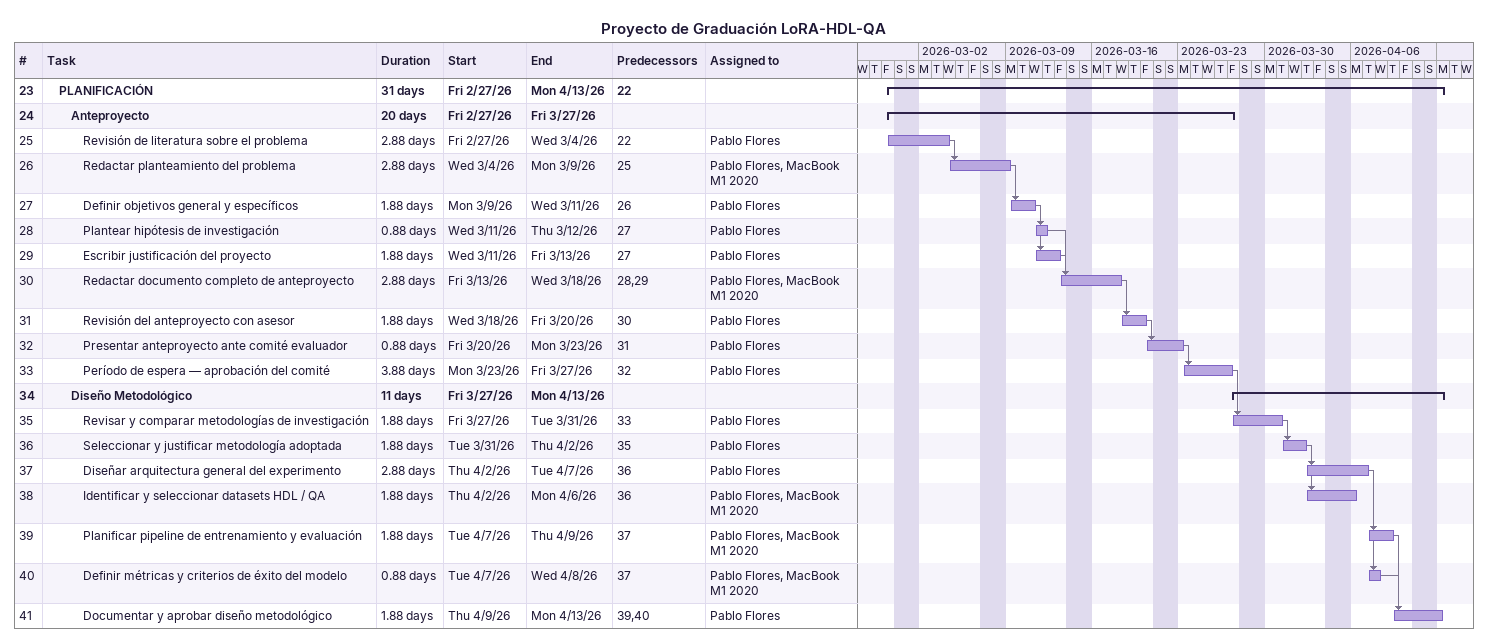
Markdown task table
Proyecto de Graduación LoRA-HDL-QA

| ID | Level | Task | Duration | Start | Finish | Predecessors | Resources |
|---|---|---|---|---|---|---|---|
| 23 | 2 | **PLANIFICACIÓN** | 31d | 2026-02-27 | 2026-04-13 | 22 |  |
| 24 | 3 | **Anteproyecto** | 20d | 2026-02-27 | 2026-03-27 |  |  |
| 25 | 4 | Revisión de literatura sobre el problema | 2.88d | 2026-02-27 | 2026-03-04 | 22 | Pablo Flores |
| 26 | 4 | Redactar planteamiento del problema | 2.88d | 2026-03-04 | 2026-03-09 | 25 | Pablo Flores, MacBook M1 2020 |
| 27 | 4 | Definir objetivos general y específicos | 1.88d | 2026-03-09 | 2026-03-11 | 26 | Pablo Flores |
| 28 | 4 | Plantear hipótesis de investigación | 0.88d | 2026-03-11 | 2026-03-12 | 27 | Pablo Flores |
| 29 | 4 | Escribir justificación del proyecto | 1.88d | 2026-03-11 | 2026-03-13 | 27 | Pablo Flores |
| 30 | 4 | Redactar documento completo de anteproyecto | 2.88d | 2026-03-13 | 2026-03-18 | 28, 29 | Pablo Flores, MacBook M1 2020 |
| 31 | 4 | Revisión del anteproyecto con asesor | 1.88d | 2026-03-18 | 2026-03-20 | 30 | Pablo Flores |
| 32 | 4 | Presentar anteproyecto ante comité evaluador | 0.88d | 2026-03-20 | 2026-03-23 | 31 | Pablo Flores |
| 33 | 4 | Período de espera — aprobación del comité | 3.88d | 2026-03-23 | 2026-03-27 | 32 | Pablo Flores |
| 34 | 3 | **Diseño Metodológico** | 11d | 2026-03-27 | 2026-04-13 |  |  |
| 35 | 4 | Revisar y comparar metodologías de investigación | 1.88d | 2026-03-27 | 2026-03-31 | 33 | Pablo Flores |
| 36 | 4 | Seleccionar y justificar metodología adoptada | 1.88d | 2026-03-31 | 2026-04-02 | 35 | Pablo Flores |
| 37 | 4 | Diseñar arquitectura general del experimento | 2.88d | 2026-04-02 | 2026-04-07 | 36 | Pablo Flores |
| 38 | 4 | Identificar y seleccionar datasets HDL / QA | 1.88d | 2026-04-02 | 2026-04-06 | 36 | Pablo Flores, MacBook M1 2020 |
| 39 | 4 | Planificar pipeline de entrenamiento y evaluación | 1.88d | 2026-04-07 | 2026-04-09 | 37 | Pablo Flores, MacBook M1 2020 |
| 40 | 4 | Definir métricas y criterios de éxito del modelo | 0.88d | 2026-04-07 | 2026-04-08 | 37 | Pablo Flores, MacBook M1 2020 |
| 41 | 4 | Documentar y aprobar diseño metodológico | 1.88d | 2026-04-09 | 2026-04-13 | 39, 40 | Pablo Flores |
